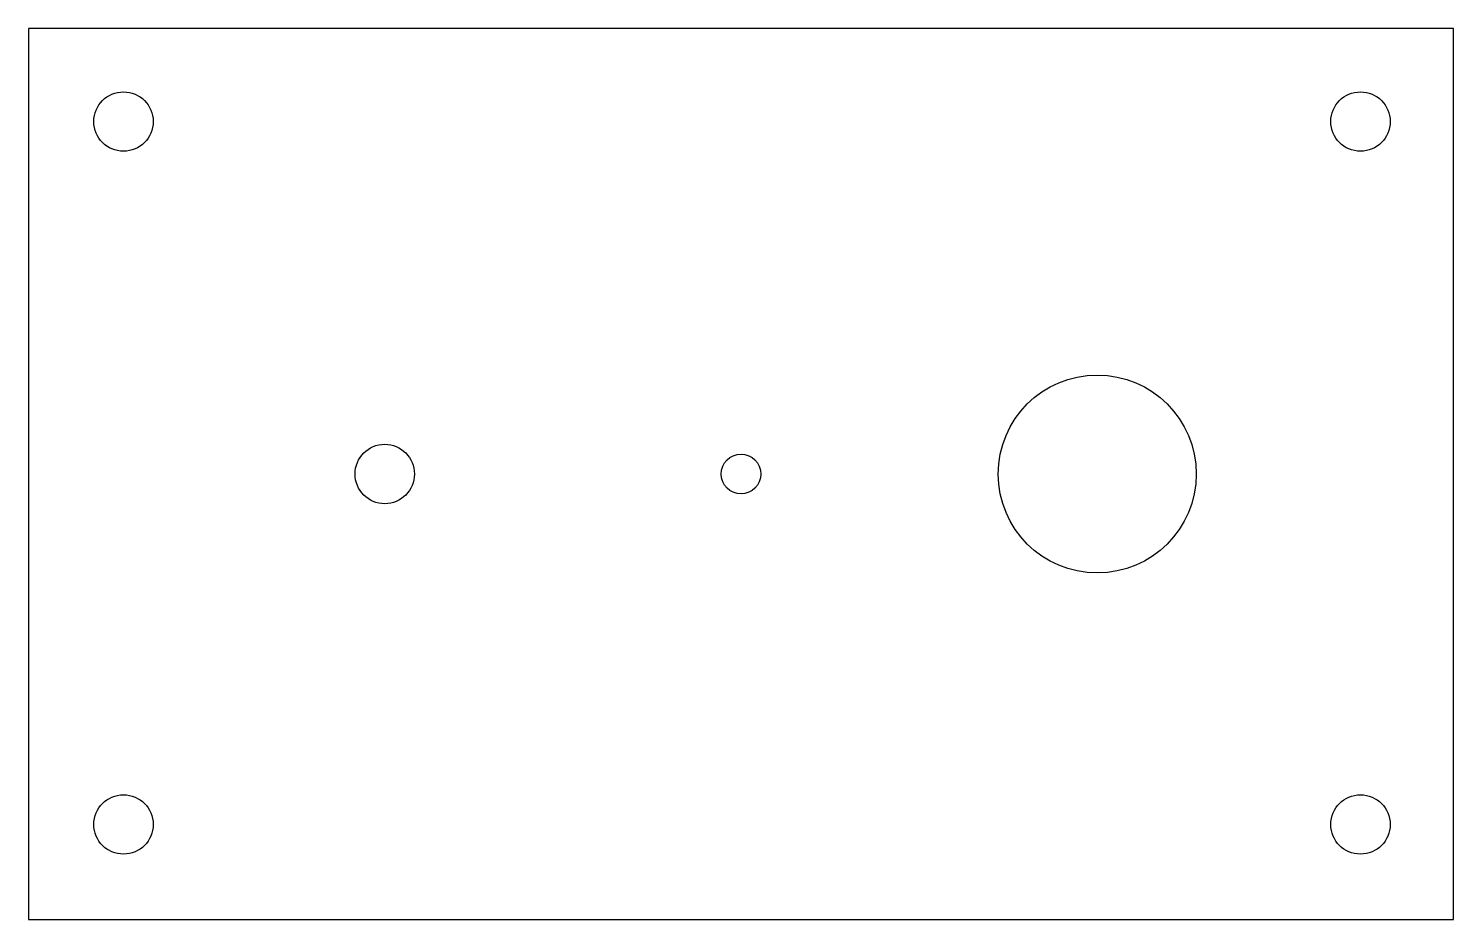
# Model space of a CAD drawing. Header units: millimetres. Extents: x 112.5 to 184.5, y 82.5 to 127.5.
import ezdxf

# ---------------------------------------------------------------- set-up
doc = ezdxf.new("R2010")
doc.units = ezdxf.units.MM
doc.layers.add('View001', color=7, linetype='CONTINUOUS')

msp = doc.modelspace()

# ---------------------------------------------------------------- linework, layer by layer
at = {"layer": 'View001'}
for p, q in [((112.5, 127.5), (112.5, 82.5)), ((184.5, 127.5), (112.5, 127.5)), ((184.5, 82.5), (184.5, 127.5)), ((112.5, 82.5), (184.5, 82.5))]:
    msp.add_line(p, q, dxfattribs=at)
for centre, radius in [((117.3, 122.8), 1.5), ((179.8, 122.8), 1.5), ((166.5, 105), 5), ((130.5, 105), 1.5), ((148.5, 105), 1), ((117.3, 87.3), 1.5), ((179.8, 87.3), 1.5)]:
    msp.add_circle(centre, radius, dxfattribs=at)

doc.saveas('drawing.dxf')
